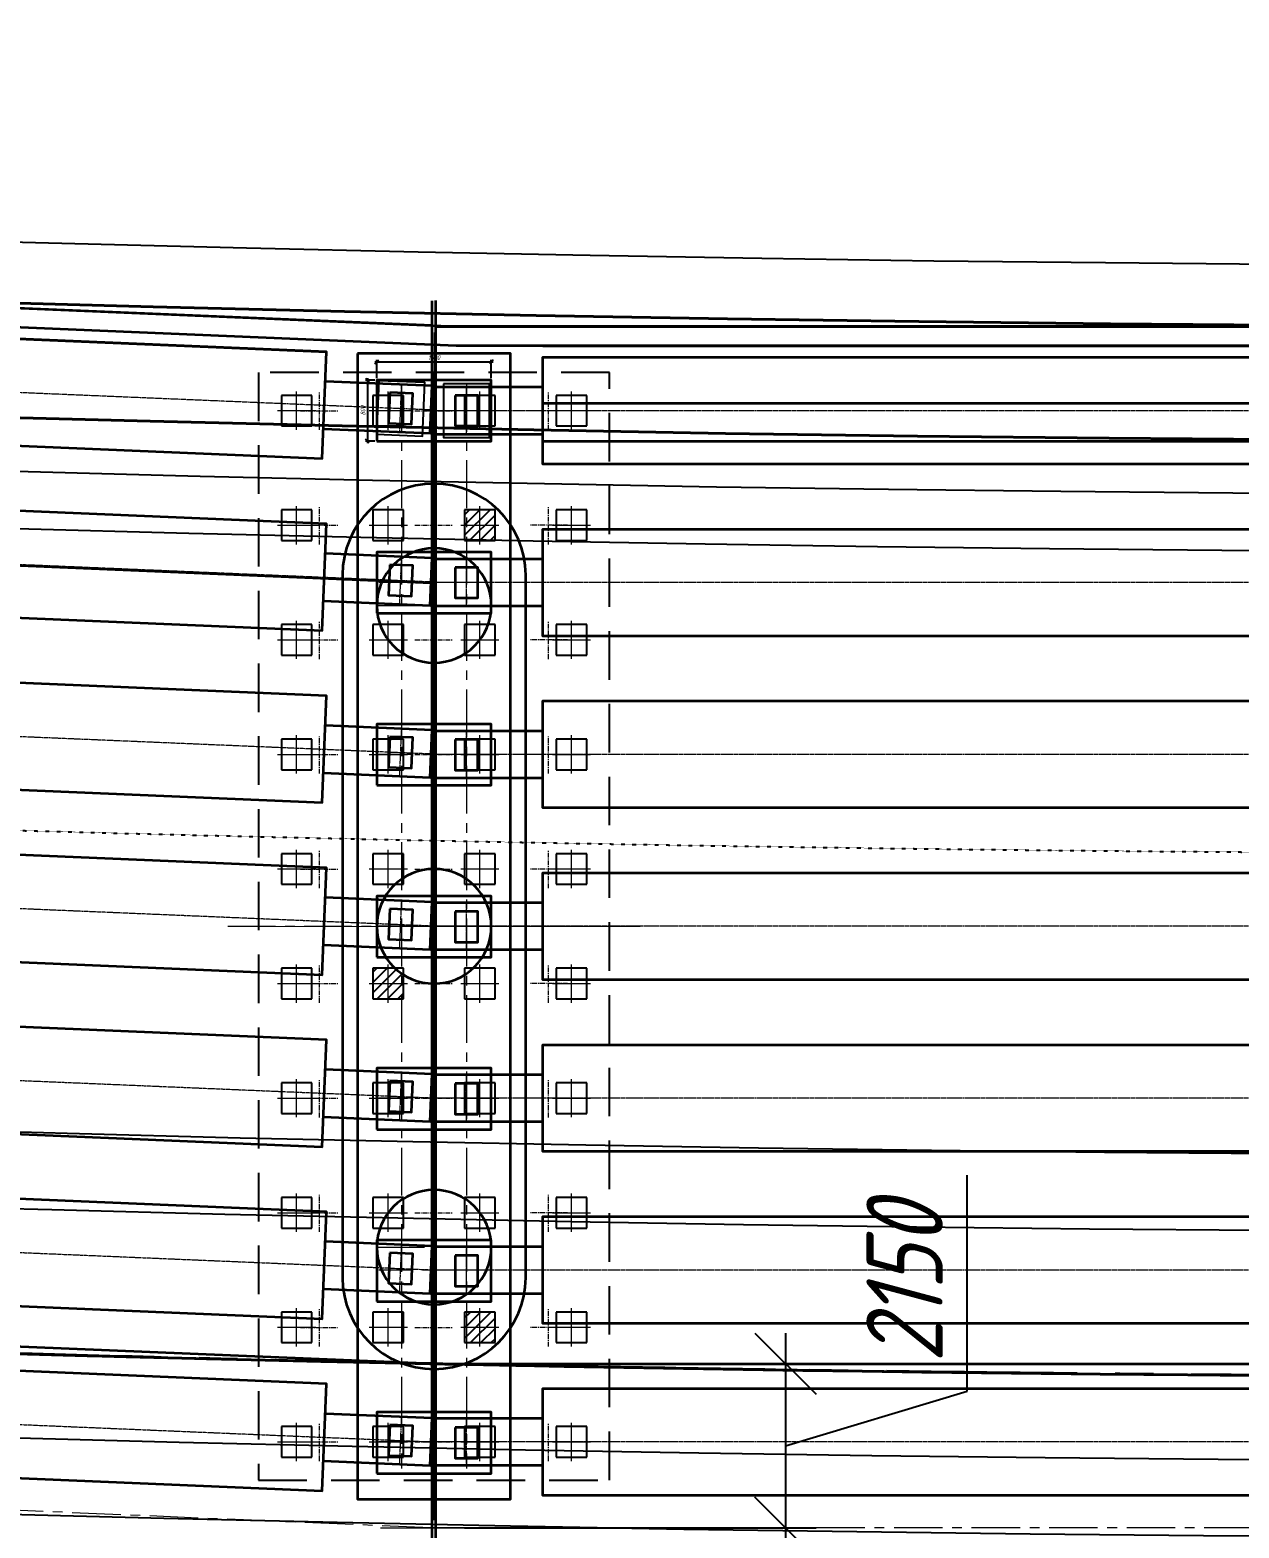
# Model space of a CAD drawing. Header units: millimetres. Extents: x 265754 to 14267433, y -6145605 to 2433772.
# Drawn here: x 6831254 to 6847091, y -670926 to -651315 of the extents above; entities that cross this region are included whole.
import ezdxf
from ezdxf import colors
from ezdxf.entities.mleader import LeaderData, LeaderLine
from ezdxf.math import Vec2, Vec3

# ---------------------------------------------------------------- set-up
doc = ezdxf.new("R2010")
doc.units = ezdxf.units.MM
for name, pattern in [('15-15', [6, 1.5, -3, 1.5]), ('CENTER', [50.8, 31.75, -6.35, 6.35, -6.35]), ('DASHED', [7, 5, -2, 0]), ('невидимая', [9.525, 6.35, -3.175]), ('осевая', [2, 1.25, -0.25, 0.25, -0.25])]:
    doc.linetypes.add(name, pattern=pattern)
for name, color, linetype, lineweight in [('1-Бетон', 106, 'Continuous', 35), ('1-Оси', 1, 'CENTER', 20), ('ИС_Выноски', 3, 'Continuous', 18), ('ИС_Ось', 3, 'осевая', 18)]:
    doc.layers.add(name, color=color, linetype=linetype, lineweight=lineweight)
doc.layers.add('_Defpoints', color=8, linetype='Continuous', plot=False)
for name, color, linetype in [('_Размер', 7, 'Continuous'), ('ИС_Невидимая', 4, 'невидимая'), ('Основное направление 30.05.Верх покрытия', 7, 'Continuous'), ('Основное направление 30.05.Ось трассы', 7, 'Continuous'), ('Ось_петли_новый план.Верх покрытия', 7, 'Continuous'), ('Петля 1 ось справа.Верх покрытия', 7, 'Continuous'), ('Штриховая', 7, 'Continuous')]:
    doc.layers.add(name, color=color, linetype=linetype)
doc.styles.add('0', font='isocpeur.ttf', dxfattribs={"width": 0.8, "oblique": 15})
doc.styles.add('ISOCPEUR', font='isocpeur.ttf', dxfattribs={"width": 0.8, "oblique": 15, "height": 2.5})
doc.dimstyles.new('М25', dxfattribs={"dimscale": 25, "dimtxt": 2.5, "dimasz": 2, "dimexe": 1, "dimexo": 1, "dimgap": 1, "dimtad": 1, "dimdec": 0, "dimtxsty": '0', "dimblk1": 'OBLIQUE', "dimblk2": 'OBLIQUE', "dimsah": 1, "dimcen": 2.5, "dimdle": 1, "dimclrd": 256, "dimclre": 256, "dimclrt": 256, "dimaunit": 1, "dimadec": 0, "dimazin": 0, "dimtfac": 0.75, "dimtdec": 0, "dimtmove": 1, "dimatfit": 2, "dimldrblk": 'OBLIQUE', "dimfxl": 1, "dimtolj": 1, "dimtzin": 0, "dimlwd": -1, "dimlwe": -1, "dimarcsym": 0})
doc.dimstyles.new('М400нов', dxfattribs={"dimscale": 400, "dimtxt": 2.5, "dimasz": 2, "dimexe": 1, "dimexo": 1, "dimgap": 0.8, "dimtad": 1, "dimdec": 0, "dimzin": 0, "dimdsep": 46, "dimtxsty": '0', "dimblk": 'OBLIQUE', "dimcen": 0.09, "dimdle": 1, "dimclrd": 256, "dimclre": 256, "dimclrt": 256, "dimadec": 4, "dimazin": 0, "dimtfac": 1, "dimtdec": 0, "dimtmove": 1, "dimatfit": 2, "dimfxl": 1, "dimtolj": 1, "dimtzin": 0, "dimlwd": -1, "dimarcsym": 0})

# ---------------------------------------------------------------- blocks, each defined once
blk = doc.blocks.new('дорога план')
at = {"layer": 'Основное направление 30.05.Верх покрытия', "color": 84, "flags": 128}
blk.add_lwpolyline([(-265125, 81028, 0.025264), (-191155, 52344, 0.186442), (374243, 80227)], format="xyb", dxfattribs=at)
at = {"layer": 'Основное направление 30.05.Верх покрытия', "color": 6, "flags": 128}
for points in [[(-265125, 77743, 0.024838), (-192097, 49496, 0.186005), (374243, 76946)], [(-265125, 67192, 0.023497), (-195127, 40334, 0.184624), (374243, 66407)], [(-265125, 63916, 0.023087), (-196068, 37485, 0.184202), (374243, 63136)]]:
    blk.add_lwpolyline(points, format="xyb", dxfattribs=at)
at = {"layer": 'Основное направление 30.05.Верх покрытия', "color": 5, "flags": 128}
for points in [[(-265125, 76921, 0.024735), (-192332, 48784, 0.185896), (374243, 76126)], [(374243, 67498, -0.184765), (-194813, 41283, -0.023634), (-265125, 68284, -0.023634)], [(-265125, 62822, 0.022954), (-196382, 36536, 0.184063), (374243, 62046)]]:
    blk.add_lwpolyline(points, format="xyb", dxfattribs=at)
at = {"layer": 'Основное направление 30.05.Ось трассы', "color": 1, "lineweight": 40, "flags": 128}
blk.add_lwpolyline([(-265125, 65117, 0.208487), (374243, 64335)], format="xyb", dxfattribs=at)
at = {"layer": 'Ось_петли_новый план.Верх покрытия', "color": 5, "linetype": 'DASHED', "flags": 128}
blk.add_lwpolyline([(134781, -8031, -0.065719), (-77117, -1002)], format="xyb", dxfattribs=at)
at = {"layer": 'Петля 1 ось справа.Верх покрытия', "color": 5, "linetype": '15-15', "flags": 128}
for points in [[(-265125, 72600, 0.024182), (-193572, 45033, 0.185328), (374243, 71810)], [(-265125, 58518, 0.022417), (-197623, 32786, 0.183514), (374243, 57743)]]:
    blk.add_lwpolyline(points, format="xyb", dxfattribs=at)
blk = doc.blocks.new('б33 план')
at = {"layer": '1-Бетон'}
blk.add_lwpolyline([(1400, 700), (31600, 700), (31600, -700), (1400, -700)], close=True, dxfattribs=at)
blk.add_lwpolyline([(31600, 310), (33000, 310), (33000, -310), (31600, -310)], dxfattribs=at)
at = {"layer": 'ИС_Ось', "color": 3, "ltscale": 20}
for points in [[(32600, 310), (32600, -310)], [(0, 0), (33000, 0)]]:
    blk.add_lwpolyline(points, dxfattribs=at)
blk = doc.blocks.new('*U1460')
blk.add_blockref('б33 план', (-16500, 0))
blk = doc.blocks.new('*U1461')
at = {"layer": '_Defpoints', "color": 0, "linetype": 'ByBlock', "lineweight": -2, "transparency": 16777216}
for p in [(0, 13500), (0, 11250), (0, 9000), (0, 6750), (0, 4500), (0, 2250), (0, 0)]:
    blk.add_blockref('*U1460', p, dxfattribs=at)
blk = doc.blocks.new('*U1466')
at = {"rotation": 182.4098864728825}
blk.add_blockref('б33 план', (16485, 694), dxfattribs=at)
blk = doc.blocks.new('*U1467')
at = {"layer": '_Defpoints', "color": 0, "linetype": 'ByBlock', "lineweight": -2, "transparency": 16777216}
for p in [(0, 0), (0, -2252), (0, -4504), (0, -6756), (0, -9008), (0, -11260), (0, -13512)]:
    blk.add_blockref('*U1466', p, dxfattribs=at)
blk = doc.blocks.new('_None')
blk = doc.blocks.new('*U1375')
at = {"layer": 'ИС_Ось', "ltscale": 500}
blk.add_lwpolyline([(0, 500), (0, -1000)], dxfattribs=at)
blk = doc.blocks.new('*U1376')
at = {"color": 0, "linetype": 'ByBlock', "lineweight": -2, "transparency": 16777216}
for p in [(0, 0), (4200, 0), (8400, 0)]:
    blk.add_blockref('*U1375', p, dxfattribs=at)
blk = doc.blocks.new('*U1381')
at = {"layer": '1-Бетон'}
blk.add_circle((0, 0), 750, dxfattribs=at)
blk = doc.blocks.new('*U1382')
at = {"layer": '1-Бетон', "color": 0, "linetype": 'ByBlock', "lineweight": -2, "transparency": 16777216}
for p in [(0, 0), (4200, 0), (8400, 0)]:
    blk.add_blockref('*U1381', p, dxfattribs=at)
blk = doc.blocks.new('*U1379')
at = {"layer": 'ИС_Ось', "ltscale": 500}
blk.add_line((0, -725), (0, 725), dxfattribs=at)
blk = doc.blocks.new('*U1380')
at = {"layer": '1-Бетон', "color": 0, "linetype": 'ByBlock', "lineweight": -2, "transparency": 16777216}
for p in [(0, 0), (2250, 0), (4500, 0), (6750, 0), (9000, 0), (11250, 0), (13500, 0)]:
    blk.add_blockref('*U1379', p, dxfattribs=at)
blk = doc.blocks.new('_OBLIQUE')
at = {"color": 0, "linetype": 'ByBlock', "lineweight": -2}
blk.add_line((0.5, 0.5), (-0.5, -0.5), dxfattribs=at)
blk = doc.blocks.new('*D1826')
at = {"layer": '_Defpoints', "color": 2, "transparency": 16777216}
for p, q in [((-17302, 13049), (-17425, 13049)), ((-17400, 13074), (-17400, 12224)), ((-17302, 12249), (-17425, 12249))]:
    blk.add_line(p, q, dxfattribs=at)
at = {"layer": 'Defpoints', "color": 0, "transparency": 16777216}
for p in [(-17277, 13049), (-17400, 12249), (-17277, 12249)]:
    blk.add_point(p, dxfattribs=at)
at = {"layer": '_Defpoints', "color": 2, "transparency": 16777216, "xscale": 50, "yscale": 50, "zscale": 50}
for p, rotation in [((-17400, 13049), 90), ((-17400, 12249), 270)]:
    blk.add_blockref('_OBLIQUE', p, dxfattribs=dict(at, rotation=rotation))
at = {"layer": '_Defpoints', "color": 2, "transparency": 16777216, "insert": (-17457, 12649), "char_height": 62.5, "attachment_point": 5, "rotation": 90, "style": '0'}
blk.add_mtext('\\A1;800', dxfattribs=at)
blk = doc.blocks.new('*D1827')
at = {"layer": '_Defpoints', "color": 2, "transparency": 16777216}
for p, q in [((-17302, 13288), (-15752, 13288)), ((-17277, 13074), (-17277, 13313)), ((-15777, 13074), (-15777, 13313))]:
    blk.add_line(p, q, dxfattribs=at)
at = {"layer": 'Defpoints', "color": 0, "transparency": 16777216}
for p in [(-15777, 13288), (-17277, 13049), (-15777, 13049)]:
    blk.add_point(p, dxfattribs=at)
at = {"layer": '_Defpoints', "color": 2, "transparency": 16777216, "xscale": 50, "yscale": 50, "zscale": 50, "rotation": 180}
blk.add_blockref('_OBLIQUE', (-17277, 13288), dxfattribs=at)
at = {"layer": '_Defpoints', "color": 2, "transparency": 16777216, "xscale": 50, "yscale": 50, "zscale": 50}
blk.add_blockref('_OBLIQUE', (-15777, 13288), dxfattribs=at)
at = {"layer": '_Defpoints', "color": 2, "transparency": 16777216, "insert": (-16527, 13344), "char_height": 62.5, "attachment_point": 5, "style": '0'}
blk.add_mtext('\\A1;1500', dxfattribs=at)
blk = doc.blocks.new('*U1426')
at = {"layer": 'ИС_Невидимая', "ltscale": 20}
blk.add_lwpolyline([(-0.2, -0.2), (0.2, -0.2), (0.2, 0.2), (-0.2, 0.2), (-0.2, -0.2)], dxfattribs=at)
at = {"layer": 'ИС_Ось', "ltscale": 50}
for points in [[(0, -0.25), (0, 0.25)], [(-0.25, 0), (0.25, 0)]]:
    blk.add_lwpolyline(points, dxfattribs=at)
blk = doc.blocks.new('*U1427')
at = {"color": 0, "linetype": 'ByBlock', "lineweight": -2, "transparency": 16777216}
for p in [(0, 0), (1.2, 0), (2.4, 0), (3.6, 0), (0, -1.5), (1.2, -1.5), (2.4, -1.5), (3.6, -1.5), (0, -3), (1.2, -3), (2.4, -3), (3.6, -3), (0, -4.5), (1.2, -4.5), (2.4, -4.5), (3.6, -4.5), (0, -6), (1.2, -6), (2.4, -6), (3.6, -6), (0, -7.5), (1.2, -7.5), (2.4, -7.5), (3.6, -7.5), (0, -9), (1.2, -9), (2.4, -9), (3.6, -9), (0, -10.5), (1.2, -10.5), (2.4, -10.5), (3.6, -10.5), (0, -12), (1.2, -12), (2.4, -12), (3.6, -12), (0, -13.5), (1.2, -13.5), (2.4, -13.5), (3.6, -13.5)]:
    blk.add_blockref('*U1426', p, dxfattribs=at)
blk = doc.blocks.new('св поле кальм пл')
at = {"layer": 'Штриховая'}
h = blk.add_hatch(dxfattribs=at)
h.set_pattern_fill('ANSI31', color=256, scale=0.03)
h.set_pattern_definition([(176.87772, (73.07847, -25.74427), (-0.00518798, -0.09510861), [])])
h.paths.add_polyline_path([(-2.37, -1.588), (-2.637, -1.29), (-2.339, -1.023), (-2.072, -1.321)])
h = blk.add_hatch(dxfattribs=at)
h.set_pattern_fill('ANSI31', color=256, scale=0.03)
h.set_pattern_definition([(176.87772, (77.2301, -23.63383), (-0.00518798, -0.09510861), [])])
h.paths.add_polyline_path([(-4.92, -5.486), (-5.187, -5.188), (-4.889, -4.921), (-4.622, -5.219)])
h = blk.add_hatch(dxfattribs=at)
h.set_pattern_fill('ANSI31', color=256, scale=0.03)
h.set_pattern_definition([(176.87772, (80.8965, -18.7351), (-0.00518798, -0.09510861), [])])
h.paths.add_polyline_path([(-10.188, -8.597), (-10.455, -8.299), (-10.157, -8.032), (-9.89, -8.33)])
at = {"layer": 'ИС_Невидимая', "ltscale": 0.1}
blk.add_lwpolyline([(-9.726, -11.809), (1.07, -2.13), (-2.001, 1.295), (-12.797, -8.384), (-9.726, -11.809)], dxfattribs=at)
at = {"layer": 'ИС_Ось', "color": 1, "ltscale": 500}
blk.add_line((0.467, -0.521), (-0.467, 0.521), dxfattribs=at)
blk.add_line((0.467, -0.521), (-0.467, 0.521), dxfattribs=at)
at = {"layer": 'ИС_Ось', "color": 1, "lineweight": 40, "ltscale": 2, "true_color": 0xff0000, "flags": 128}
blk.add_lwpolyline([(34.634, -46.806, 0.046583), (-64.636, 63.963, 0.046583)], format="xyb", dxfattribs=at)
at = {"layer": 'ИС_Ось', "color": 1, "ltscale": 500}
for points in [[(-0.075, -0.068), (-11.262, -10.097)], [(-4.328, -6.969), (-7.398, -3.544)]]:
    blk.add_lwpolyline(points, dxfattribs=at)
at = {"color": 1, "rotation": 131.8774809}
blk.add_blockref('*U1427', (-9.688, -11.103), dxfattribs=at)
blk = doc.blocks.new('*D1442')
at = {"layer": '_Размер', "transparency": 16777216}
for p, q in [((6843530, -669135), (6843530, -666307)), ((6841150, -668374), (6841150, -671324)), ((6841150, -669849), (6843530, -669135))]:
    blk.add_line(p, q, dxfattribs=at)
at = {"layer": '_Размер', "lineweight": -2, "transparency": 16777216}
for p, q in [((6836947, -668774), (6841550, -668774)), ((6836947, -670924), (6841550, -670924))]:
    blk.add_line(p, q, dxfattribs=at)
at = {"layer": 'Defpoints', "color": 0, "transparency": 16777216}
for p in [(6836547, -668774), (6836547, -670924), (6841150, -670924)]:
    blk.add_point(p, dxfattribs=at)
at = {"layer": '_Размер', "transparency": 16777216, "xscale": 800, "yscale": 800, "zscale": 800}
for p, rotation in [((6841150, -668774), 90), ((6841150, -670924), 270)]:
    blk.add_blockref('_OBLIQUE', p, dxfattribs=dict(at, rotation=rotation))
at = {"layer": '_Размер', "transparency": 16777216, "insert": (6842710, -667721), "char_height": 1000, "attachment_point": 5, "rotation": 90, "style": '0'}
blk.add_mtext('\\A1;2150', dxfattribs=at)
blk = doc.blocks.new('мост план кальмиус')
at = {"layer": '1-Бетон'}
for points in [[(-73548, 17251), (-48683.5, 15114.9), (-16232.3, 13749.2), (16229.7, 13749.2), (48680.9, 15114.9), (73545.4, 17251)], [(15099.2, 13499.2), (-16237.5, 13499.2), (-48699.5, 14865.4), (-73548, 17000.1)], [(-15101.7, 13499.2), (16235, 13499.2), (48696.9, 14865.4), (73545.4, 17000.1)], [(-48106.9, 14690.3), (-17933.1, 13420.5)]]:
    blk.add_lwpolyline(points, dxfattribs=at)
at = {"layer": '1-Бетон', "color": 4}
for points in [[(-15101.7, 12749.2), (16250.7, 12749.2), (48744.8, 14116.7), (73545.4, 16247.3)], [(-15101.7, 12249.2), (16261.3, 12249.2), (48776.7, 13617.6), (73545.4, 15745.5)], [(-16551.3, 13762.7), (-49522.1, 15137.6), (-49522.1, -16327.7), (-16896.3, -17700.8), (-16551.3, -17700), (-16551.3, 13762.7)], [(-16501.3, 13750), (16498.7, 13750), (16498.7, -17700), (-16501.3, -17700), (-16501.3, 13750)], [(16498.7, 13750), (-16501.3, 13750)], [(-49680.5, 11791.2), (-16564.4, 10397.5)], [(-16551.3, 171.2), (-49523.1, 1534.1)], [(-16500.4, 170.2), (16497.8, 170.1)]]:
    blk.add_lwpolyline(points, dxfattribs=at)
at = {"layer": '1-Бетон', "color": 3}
blk.add_lwpolyline([(-17527.4, 13398.9), (-17527.4, -1601.1), (-15527.3, -1601.1), (-15527.3, 13398.9)], close=True, dxfattribs=at)
at = {"layer": '1-Бетон', "color": 5}
for points in [[(-17276.7, 12249.2), (-15776.7, 12249.2), (-15776.7, 13049.2), (-17276.7, 13049.2), (-17276.7, 12249.2)], [(-17105.4, 12885.2), (-17122.2, 12485.5), (-16822.5, 12472.9), (-16805.7, 12872.6), (-17105.4, 12885.2)], [(-16251.7, 12849.2), (-16251.7, 12449.2), (-15951.7, 12449.2), (-15951.7, 12849.2), (-16251.7, 12849.2)], [(-17276.7, 9997.2), (-15776.7, 9997.2), (-15776.7, 10797.2), (-17276.7, 10797.2), (-17276.7, 9997.2)], [(-17105.4, 10633.2), (-17122.2, 10233.5), (-16822.5, 10220.9), (-16805.7, 10620.6), (-17105.4, 10633.2)], [(-16251.7, 10597.2), (-16251.7, 10197.2), (-15951.7, 10197.2), (-15951.7, 10597.2), (-16251.7, 10597.2)], [(-17276.7, 7745.2), (-15776.7, 7745.2), (-15776.7, 8545.2), (-17276.7, 8545.2), (-17276.7, 7745.2)], [(-17105.4, 8381.2), (-17122.2, 7981.5), (-16822.5, 7968.9), (-16805.7, 8368.6), (-17105.4, 8381.2)], [(-16251.7, 8345.2), (-16251.7, 7945.2), (-15951.7, 7945.2), (-15951.7, 8345.2), (-16251.7, 8345.2)], [(-17276.7, 5493.2), (-15776.7, 5493.2), (-15776.7, 6293.2), (-17276.7, 6293.2), (-17276.7, 5493.2)], [(-17105.4, 6129.2), (-17122.2, 5729.5), (-16822.5, 5716.9), (-16805.7, 6116.6), (-17105.4, 6129.2)], [(-16251.7, 6093.2), (-16251.7, 5693.2), (-15951.7, 5693.2), (-15951.7, 6093.2), (-16251.7, 6093.2)], [(-17276.7, 3241.2), (-15776.7, 3241.2), (-15776.7, 4041.2), (-17276.7, 4041.2), (-17276.7, 3241.2)], [(-17105.4, 3877.2), (-17122.2, 3477.5), (-16822.5, 3464.9), (-16805.7, 3864.6), (-17105.4, 3877.2)], [(-16251.7, 3841.2), (-16251.7, 3441.2), (-15951.7, 3441.2), (-15951.7, 3841.2), (-16251.7, 3841.2)], [(-17276.7, 989.2), (-15776.7, 989.2), (-15776.7, 1789.2), (-17276.7, 1789.2), (-17276.7, 989.2)], [(-17105.4, 1625.2), (-17122.2, 1225.5), (-16822.5, 1212.9), (-16805.7, 1612.6), (-17105.4, 1625.2)], [(-16251.7, 1589.2), (-16251.7, 1189.2), (-15951.7, 1189.2), (-15951.7, 1589.2), (-16251.7, 1589.2)], [(-17276.7, -1262.8), (-15776.7, -1262.8), (-15776.7, -462.8), (-17276.7, -462.8), (-17276.7, -1262.8)], [(-17105.4, -626.8), (-17122.2, -1026.5), (-16822.5, -1039.1), (-16805.7, -639.4), (-17105.4, -626.8)], [(-16251.7, -662.8), (-16251.7, -1062.8), (-15951.7, -1062.8), (-15951.7, -662.8), (-16251.7, -662.8)]]:
    blk.add_lwpolyline(points, dxfattribs=at)
at = {"layer": '1-Бетон', "elevation": -5778.2}
blk.add_lwpolyline([(-17726.7, 10498.5), (-17726.7, 1298.6, 0.9958479), (-15326.7, 1298.6), (-15326.7, 10498.5, 0.9958479)], format="xyb", close=True, dxfattribs=at)
at = {"layer": '1-Бетон', "color": 1}
blk.add_arc((0, 800001.4), 800001.4, 266.0846828, 273.2466191, dxfattribs=at)
at = {"layer": '1-Оси', "color": 1, "ltscale": 20}
blk.add_lwpolyline([(73545.4, 1469.8), (49672.9, -581), (16548.7, -1975.8), (-16570.8, -1975), (-49675.5, -581), (-73548, 1469.8)], dxfattribs=at)
at = {"layer": '_Defpoints', "color": 2}
for points in [[(-17249, 13041.3), (-17278.4, 12342), (-16678.9, 12316.7), (-16649.5, 13016.1)], [(-16401.7, 12999.2), (-16401.7, 12299.2), (-15801.7, 12299.2), (-15801.7, 12999.2)]]:
    blk.add_lwpolyline(points, close=True, dxfattribs=at)
at = {"layer": 'ИС_Ось', "color": 1, "ltscale": 500}
blk.add_line((-17226.7, -1975.8), (-15826.7, -1975.8), dxfattribs=at)
blk.add_line((-17226.7, -1975.8), (-15826.7, -1975.8), dxfattribs=at)
for points in [[(-16526.7, 13673.1), (-16526.7, -1877.1)], [(-19226.7, 5898.9), (-13826.7, 5898.9)]]:
    blk.add_lwpolyline(points, dxfattribs=at)
at = {"layer": 'ИС_Ось', "ltscale": 500, "elevation": 5778.2}
blk.add_lwpolyline([(-16951.7, 12999.2), (-16951.7, -1200.8)], dxfattribs=at)
at = {"layer": 'ИС_Ось', "ltscale": 500}
blk.add_lwpolyline([(-16101.7, 12999.2), (-16101.7, -1200.8)], dxfattribs=at)
at = {"layer": 'ИС_Ось', "ltscale": 50}
for points in [[(-18026.5, 12398.3), (-18026.5, 12898.3)], [(-16526.5, 12398.3), (-16526.5, 12898.3)], [(-15026.9, 12398.3), (-15026.9, 12898.3)], [(-18276.5, 12648.3), (-17776.5, 12648.3)], [(-16776.5, 12648.3), (-16276.5, 12648.3)], [(-14776.9, 12648.3), (-15276.9, 12648.3)], [(-18026.5, 10898.3), (-18026.5, 11398.3)], [(-16526.5, 10898.3), (-16526.5, 11398.3)], [(-15026.9, 10898.3), (-15026.9, 11398.3)], [(-18276.5, 11148.3), (-17776.5, 11148.3)], [(-16776.5, 11148.3), (-16276.5, 11148.3)], [(-14776.9, 11148.3), (-15276.9, 11148.3)], [(-18026.5, 9398.2), (-18026.5, 9898.2)], [(-16526.5, 9398.2), (-16526.5, 9898.2)], [(-15026.9, 9398.2), (-15026.9, 9898.2)], [(-18276.5, 9648.2), (-17776.5, 9648.2)], [(-16776.5, 9648.2), (-16276.5, 9648.2)], [(-14776.9, 9648.2), (-15276.9, 9648.2)], [(-18026.5, 7898.2), (-18026.5, 8398.2)], [(-16526.5, 7898.2), (-16526.5, 8398.2)], [(-15026.9, 7898.2), (-15026.9, 8398.2)], [(-18276.5, 8148.2), (-17776.5, 8148.2)], [(-16776.5, 8148.2), (-16276.5, 8148.2)], [(-14776.9, 8148.2), (-15276.9, 8148.2)], [(-18026.5, 6398.2), (-18026.5, 6898.2)], [(-16526.5, 6398.2), (-16526.5, 6898.2)], [(-15026.9, 6398.2), (-15026.9, 6898.2)], [(-18276.5, 6648.2), (-17776.5, 6648.2)], [(-16776.5, 6648.2), (-16276.5, 6648.2)], [(-14776.9, 6648.2), (-15276.9, 6648.2)], [(-18026.5, 4898.2), (-18026.5, 5398.2)], [(-16526.5, 4898.2), (-16526.5, 5398.2)], [(-15026.9, 4898.2), (-15026.9, 5398.2)], [(-18276.5, 5148.2), (-17776.5, 5148.2)], [(-16776.5, 5148.2), (-16276.5, 5148.2)], [(-14776.9, 5148.2), (-15276.9, 5148.2)], [(-18026.5, 3398.3), (-18026.5, 3898.3)], [(-16526.5, 3398.3), (-16526.5, 3898.3)], [(-15026.9, 3398.3), (-15026.9, 3898.3)], [(-18276.5, 3648.3), (-17776.5, 3648.3)], [(-16776.5, 3648.3), (-16276.5, 3648.3)], [(-14776.9, 3648.3), (-15276.9, 3648.3)], [(-18026.5, 1898.3), (-18026.5, 2398.3)], [(-16526.5, 1898.3), (-16526.5, 2398.3)], [(-15026.9, 1898.3), (-15026.9, 2398.3)], [(-18276.5, 2148.3), (-17776.5, 2148.3)], [(-16776.5, 2148.3), (-16276.5, 2148.3)], [(-14776.9, 2148.3), (-15276.9, 2148.3)], [(-18027, 398.2), (-18027, 898.2)], [(-16527, 398.2), (-16527, 898.2)], [(-15027.4, 398.2), (-15027.4, 898.2)], [(-18277, 648.2), (-17777, 648.2)], [(-16777, 648.2), (-16277, 648.2)], [(-14777.4, 648.2), (-15277.4, 648.2)], [(-18026.5, -1101.7), (-18026.5, -601.7)], [(-16526.5, -1101.7), (-16526.5, -601.7)], [(-15026.9, -1101.7), (-15026.9, -601.7)], [(-18276.5, -851.7), (-17776.5, -851.7)], [(-16776.5, -851.7), (-16276.5, -851.7)], [(-14776.9, -851.7), (-15276.9, -851.7)]]:
    blk.add_lwpolyline(points, dxfattribs=at)
at = {"xscale": -1.000000000000004, "rotation": 90}
blk.add_blockref('*U1376', (-16776.7, 10098.9), dxfattribs=at)
at = {"layer": '1-Бетон', "color": 1, "xscale": 999.9999999999986, "yscale": 999.9999999999986, "zscale": 999.9999999999986, "rotation": 228.1225190970572}
blk.add_blockref('св поле кальм пл', (-16526.7, -1975.8), dxfattribs=at)
at = {"layer": '1-Бетон', "xscale": -1.000000000000004, "rotation": 90}
for name, p in [('*U1380', (-16526.7, 12649.2)), ('*U1382', (-16526.7, 10098.9))]:
    blk.add_blockref(name, p, dxfattribs=at)
at = {"layer": '_Defpoints', "xscale": -1}
blk.add_blockref('*U1467', (-33049.7, 13356), dxfattribs=at)
at = {"layer": '_Defpoints', "rotation": 180}
blk.add_blockref('*U1461', (-1.7, 12649.2), dxfattribs=at)
at = {"layer": '_Defpoints', "color": 2}
for base, p2, angle, picture, middle in [((-15776.7, 13287.7), (-15776.7, 13049.2), 0.00002, '*D1827', (-16526.7, 13344)), ((-17400.3, 12249.2), (-17276.7, 12249.2), 90.00002, '*D1826', (-17456.6, 12649.2))]:
    dim = blk.add_linear_dim(base=base, p1=(-17276.7, 13049.2), p2=p2, angle=angle, dimstyle='М25', override={"dimclrd": 2, "dimclre": 2, "dimclrt": 2}, dxfattribs=at)
    dim.commit()
    dim.dimension.update_dxf_attribs({"geometry": picture, "text_midpoint": middle})
at = {"layer": 'ИС_Выноски'}
ml = blk.add_multileader_mtext('Standard', dxfattribs=at)
ml.set_content('Ось опоры ОП3 \\PПК 70+38,14', color=256, style='ISOCPEUR')
ml.set_leader_properties(color=256, linetype='ByLayer')
ml.set_arrow_properties(name='NONE')
ml.build(insert=Vec2(0, 0))
ml.multileader.update_dxf_attribs({"text_left_attachment_type": 6, "text_right_attachment_type": 6, "dogleg_length": 0.36, "arrow_head_size": 600, "scale": 200})
ctx = ml.context
ctx.base_point, ctx.scale, ctx.char_height, ctx.arrow_head_size, ctx.landing_gap_size, ctx.plane_origin, ctx.plane_x_axis, ctx.plane_y_axis = Vec3(-16526.7, -29664.4), 200, 1200, 600, 125, Vec3(-9531, -10788.8), Vec3(0, 1), Vec3(-1, 0)
ctx.left_attachment, ctx.right_attachment, ctx.text_align_type = 6, 6, 1
notes = []
notes.append((ctx, [(1, (1, 1, 0), (-16526.7, -19970.3), (0, -1), 161, [(1, [(-16526.7, -17624.6)], 0, [])])]))
ctx.mtext.insert, ctx.mtext.text_direction, ctx.mtext.rotation, ctx.mtext.width, ctx.mtext.alignment, ctx.mtext.flow_direction = Vec3(-17966.7, -24897.9), Vec3(0, 1), 1.5707963, 11378.466, 2, 5
for ctx, leaders in notes:
    for number, flags, end, landing, length, lines in leaders:
        leader = LeaderData()
        leader.index, (leader.has_last_leader_line, leader.has_dogleg_vector, leader.attachment_direction) = number, flags
        leader.last_leader_point, leader.dogleg_vector, leader.dogleg_length = Vec3(end), Vec3(landing), length
        for number, points, colour, breaks in lines:
            line = LeaderLine()
            line.index, line.vertices, line.color, line.breaks = number, Vec3.list(points), colors.encode_raw_color(colour), breaks
            leader.lines.append(line)
        ctx.leaders.append(leader)

msp = doc.modelspace()

# ---------------------------------------------------------------- linework, layer by layer
at = {"layer": '1-Бетон'}
for points in [[(6836522.2504, -655185.2787), (6836522.2504, -654861.0949)], [(6836572.2504, -655197.8832), (6836572.2504, -654855.891)]]:
    msp.add_lwpolyline(points, dxfattribs=at)
at = {"layer": '_Defpoints', "lineweight": 40, "flags": 128}
for points in [[(6538752.5302, -589636.0559, 0.2084871919), (7167131.0908, -589750.8949, 0.2084871919)], [(6526179.6907, -618463.5811, 0.2084871919), (7179693.3927, -618583.0137, 0.2084871919)]]:
    msp.add_lwpolyline(points, format="xyb", dxfattribs=at)
at = {"layer": 'Основное направление 30.05.Ось трассы', "color": 2, "lineweight": 40, "true_color": 0xf1eb1f, "flags": 128}
for points in [[(6538152.8717, -591010.9776, 0.2084871919), (7167730.2467, -591126.0357, 0.2084871919)], [(6526779.3492, -617088.6594, 0.2084871919), (7179094.2368, -617207.8729, 0.2084871919)]]:
    msp.add_lwpolyline(points, format="xyb", dxfattribs=at)
at = {"layer": 'Основное направление 30.05.Ось трассы', "color": 1, "lineweight": 40, "flags": 128}
msp.add_lwpolyline([(6533255.6608, -602239.5049, 0.2084871919), (7172623.3532, -602356.3522)], format="xyb", dxfattribs=at)

# ---------------------------------------------------------------- block references
at = {"rotation": 0.05956409231201451}
msp.add_blockref('дорога план', (6798447.7567, -667080.4588), dxfattribs=at)
at = {"layer": '1-Бетон'}
msp.add_blockref('мост план кальмиус', (6853073.53, -668947.9294), dxfattribs=at)

# ---------------------------------------------------------------- dimensions: what is measured, and where the dimension line sits
at = {"layer": '_Размер'}
dim = msp.add_linear_dim(base=(6841150.3339, -670923.7044), p1=(6836546.575, -668774.1171), p2=(6836546.575, -670923.7044), angle=90, dimstyle='М400нов', dxfattribs=at)
dim.commit()
dim.dimension.update_dxf_attribs({"geometry": '*D1442', "text_midpoint": (6842710.3339, -668814.9108)})

# ---------------------------------------------------------------- leaders
at = {"layer": 'ИС_Выноски'}
ml = msp.add_multileader_mtext('Standard', dxfattribs=at)
ml.set_content('Ось опоры ОП3 \\PПК 70+38,14', color=256, style='ISOCPEUR')
ml.set_leader_properties(color=256, linetype='ByLayer')
ml.set_arrow_properties(name='NONE')
ml.build(insert=Vec2(0, 0))
ml.multileader.update_dxf_attribs({"text_left_attachment_type": 6, "text_right_attachment_type": 6, "dogleg_length": 0.36, "arrow_head_size": 600, "scale": 200})
ctx = ml.context
ctx.base_point, ctx.scale, ctx.char_height, ctx.arrow_head_size, ctx.landing_gap_size, ctx.plane_origin, ctx.plane_x_axis, ctx.plane_y_axis = Vec3(6836546.8121, -499969.3062), 200, 1200, 600, 125, Vec3(6843542.4886, -481093.6925), Vec3(0, 1), Vec3(-1, 0)
ctx.left_attachment, ctx.right_attachment, ctx.text_align_type = 6, 6, 1
notes = []
notes.append((ctx, [(1, (1, 1, 0), (6836546.8121, -490275.1864), (0, -1), 161.0417, [(1, [(6836546.8121, -487929.5309)], 0, [])])]))
ctx.mtext.insert, ctx.mtext.text_direction, ctx.mtext.rotation, ctx.mtext.width, ctx.mtext.alignment, ctx.mtext.flow_direction = Vec3(6835106.8121, -495202.7671), Vec3(0, 1), 1.5707963268, 11378.466284, 2, 5
ml = msp.add_multileader_mtext('Standard', dxfattribs=at)
ml.set_content('Ось опоры ОП3 \\PПК 70+38,14', color=256, style='ISOCPEUR')
ml.set_leader_properties(color=256, linetype='ByLayer')
ml.set_arrow_properties(name='NONE')
ml.build(insert=Vec2(0, 0))
ml.multileader.update_dxf_attribs({"text_left_attachment_type": 6, "text_right_attachment_type": 6, "dogleg_length": 0.36, "arrow_head_size": 600, "scale": 200})
ctx = ml.context
ctx.base_point, ctx.scale, ctx.char_height, ctx.arrow_head_size, ctx.landing_gap_size, ctx.plane_origin, ctx.plane_x_axis, ctx.plane_y_axis = Vec3(6836546.8121, -625793.8358), 200, 1200, 600, 125, Vec3(6843542.4886, -606918.2222), Vec3(0, 1), Vec3(-1, 0)
ctx.left_attachment, ctx.right_attachment, ctx.text_align_type = 6, 6, 1
notes.append((ctx, [(1, (1, 1, 0), (6836546.8121, -616099.7161), (0, -1), 161.0417, [(1, [(6836546.8121, -613754.0606)], 0, [])])]))
ctx.mtext.insert, ctx.mtext.text_direction, ctx.mtext.rotation, ctx.mtext.width, ctx.mtext.alignment, ctx.mtext.flow_direction = Vec3(6835106.8121, -621027.2968), Vec3(0, 1), 1.5707963268, 11378.466284, 2, 5
for ctx, leaders in notes:
    for number, flags, end, landing, length, lines in leaders:
        leader = LeaderData()
        leader.index, (leader.has_last_leader_line, leader.has_dogleg_vector, leader.attachment_direction) = number, flags
        leader.last_leader_point, leader.dogleg_vector, leader.dogleg_length = Vec3(end), Vec3(landing), length
        for number, points, colour, breaks in lines:
            line = LeaderLine()
            line.index, line.vertices, line.color, line.breaks = number, Vec3.list(points), colors.encode_raw_color(colour), breaks
            leader.lines.append(line)
        ctx.leaders.append(leader)

doc.saveas('drawing.dxf')
